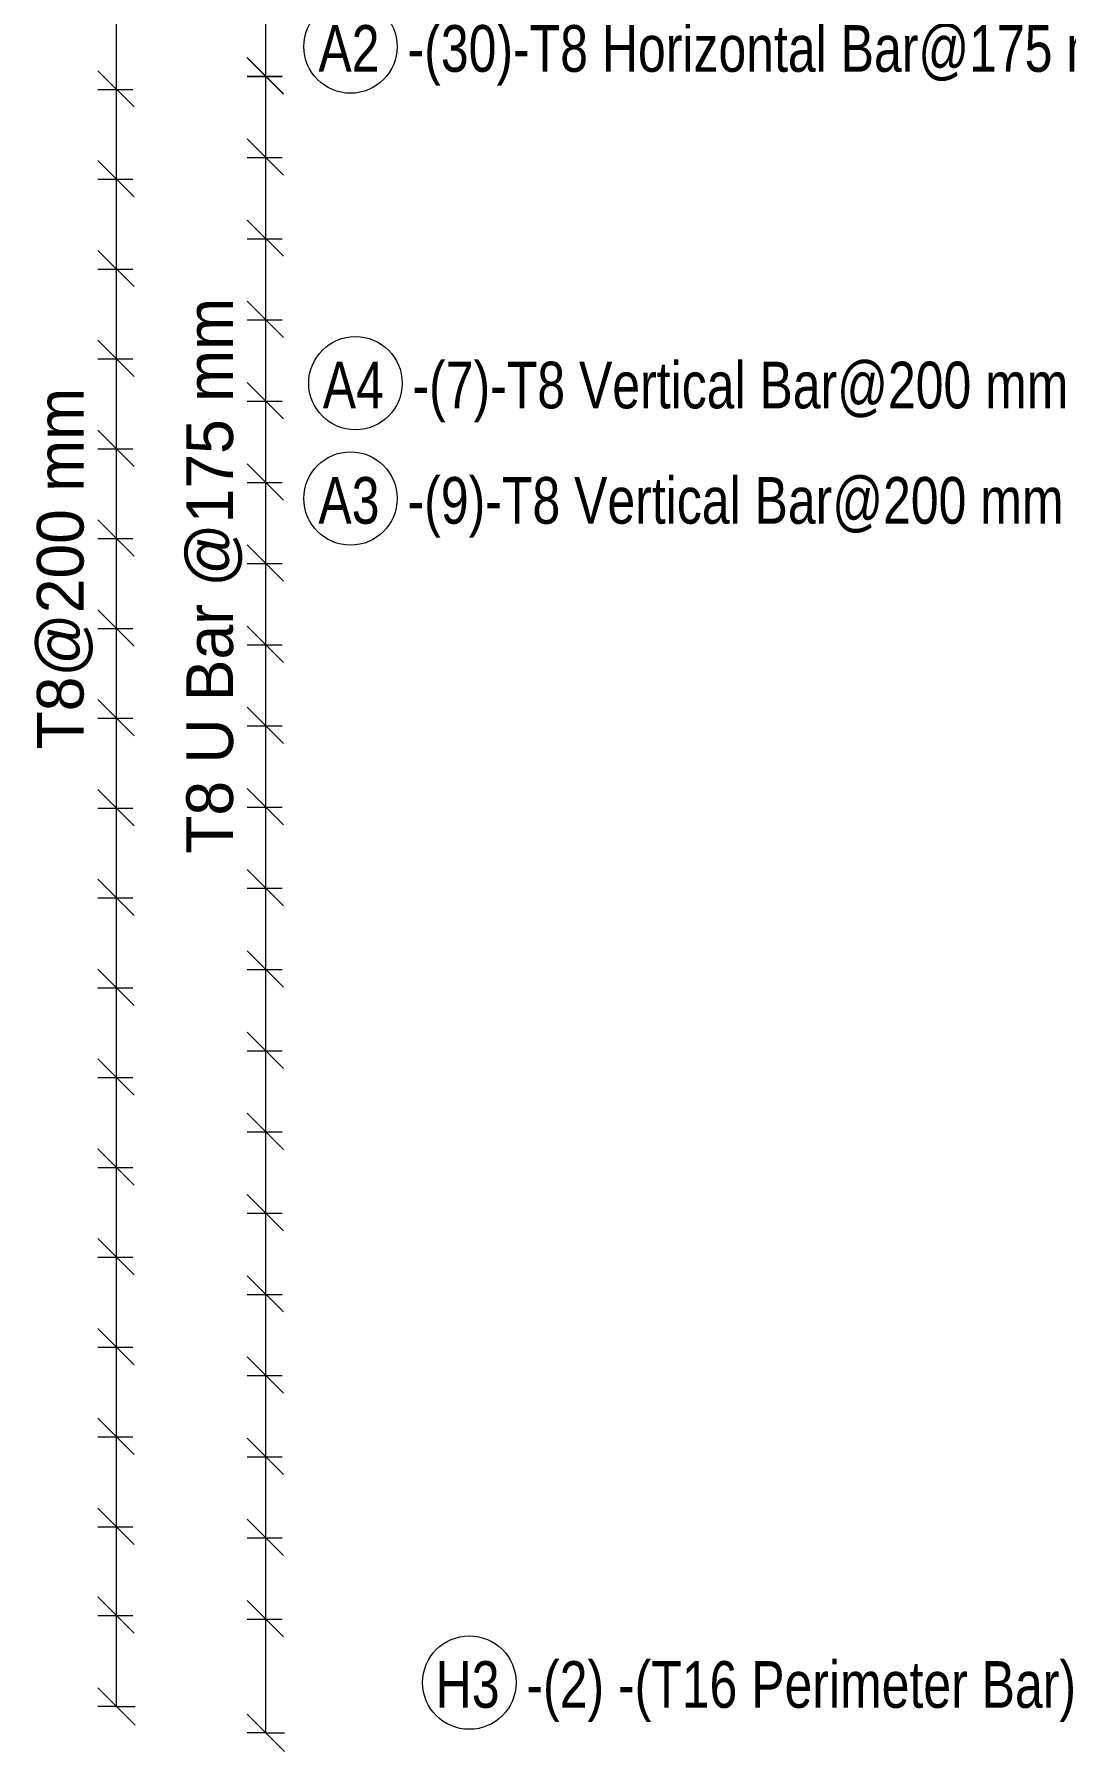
# Model space of a CAD drawing. Header units: millimetres. Extents: x -12508 to 11584, y -2169 to 13538.
# Drawn here: x -12508 to -10300, y -1392 to 2288 of the extents above; entities that cross this region are included whole.
import ezdxf

# ---------------------------------------------------------------- set-up
doc = ezdxf.new("R2010")
doc.units = ezdxf.units.MM
for name, color, linetype, lineweight in [('A-ANNO-DIMS', 211, 'Continuous', 9), ('A-ANNO-DIMS-40', 211, 'Continuous', 9), ('A-DETL-MBND', 5, 'Continuous', 18), ('S-RBAR-IDEN', 171, 'Continuous', 9)]:
    doc.layers.add(name, color=color, linetype=linetype, lineweight=lineweight)
doc.styles.add('Nirmala UI Semilight', font='NirmalaS.ttf', dxfattribs={"width": 0.8, "height": 100})
doc.styles.add('Nirmala UI Semilight_1', font='NirmalaS.ttf', dxfattribs={"height": 100})
doc.dimstyles.new('Arrow_Filled_-_2_5_NI_UI', dxfattribs={"dimscale": 304.8, "dimtxt": 104.736395, "dimasz": 0.262467, "dimexe": 0.131234, "dimexo": 0.0625, "dimgap": 0.131234, "dimtad": 1, "dimdec": 4, "dimzin": 0, "dimdsep": 46, "dimtxsty": 'Nirmala UI Semilight_1', "dimblk1": 'OBLIQUE', "dimblk2": 'OBLIQUE', "dimsah": 1, "dimcen": 0.09, "dimazin": 0, "dimtfac": 1, "dimtdec": 4, "dimtix": 1, "dimtmove": 0, "dimatfit": 3, "dimfxl": 0.131234, "dimfxlon": 1, "dimtvp": 1, "dimtolj": 1, "dimtzin": 0, "dimarcsym": 2})

# ---------------------------------------------------------------- blocks, each defined once
blk = doc.blocks.new('M_Rebar Tag_rfa Dimension - ARROW-793927-Elevation Front 1')
at = {"layer": 'S-RBAR-IDEN'}
blk.add_circle((-11584.1, 4043.1), 100, dxfattribs=at)
blk = doc.blocks.new('M_Rebar Tag_rfa MARK - ARROW-794226-Elevation Front 1')
at = {"layer": 'S-RBAR-IDEN'}
blk.add_circle((-7744.2, 3994.2), 100, dxfattribs=at)
blk = doc.blocks.new('DIMBLOCK43-Elevation Front 1')
at = {"layer": 'A-ANNO-DIMS-40'}
for p, q in [((-12012.7, 3598.5), (-12052.7, 3638.5)), ((-12012.7, 3598.5), (-12052.7, 3598.5)), ((-12012.6, -1352.1), (-12012.7, 3598.5)), ((-12012.7, 3598.5), (-11972.7, 3558.5)), ((-12012.7, 3598.5), (-11972.7, 3598.5)), ((-12012.6, -1352.1), (-12052.6, -1312.1)), ((-12012.6, -1352.1), (-12052.6, -1352.1)), ((-12012.6, -1352.1), (-11972.6, -1392.1)), ((-12012.6, -1352.1), (-11972.6, -1352.1))]:
    blk.add_line(p, q, dxfattribs=at)
at = {"layer": 'A-ANNO-DIMS-40', "color": 0, "insert": (-12183.1, 531.9), "char_height": 100, "width": 1419.083, "attachment_point": 1, "rotation": 90, "line_spacing_factor": 1.142579, "style": 'Nirmala UI Semilight_1'}
blk.add_mtext('T8 U Bar @175 mm', dxfattribs=at)
blk = doc.blocks.new('_Oblique')
at = {"color": 0, "linetype": 'ByBlock', "lineweight": -2}
blk.add_line((-0.5, -0.5), (0.5, 0.5), dxfattribs=at)
blk = doc.blocks.new('DIMBLOCK44-Elevation Front 1')
at = {"layer": 'A-ANNO-DIMS-40'}
for p, q in [((-12332.7, 3599.8), (-12372.7, 3639.8)), ((-12332.7, 3599.8), (-12372.7, 3599.8)), ((-12332.6, -1295.2), (-12332.7, 3599.8)), ((-12332.7, 3599.8), (-12292.7, 3559.8)), ((-12332.7, 3599.8), (-12292.7, 3599.8)), ((-12332.6, -1295.2), (-12372.6, -1255.2)), ((-12332.6, -1295.2), (-12372.6, -1295.2)), ((-12332.6, -1295.2), (-12292.6, -1335.2)), ((-12332.6, -1295.2), (-12292.6, -1295.2))]:
    blk.add_line(p, q, dxfattribs=at)
at = {"layer": 'A-ANNO-DIMS-40', "color": 0, "insert": (-12503.1, 755.3), "char_height": 100, "width": 952.911, "attachment_point": 1, "rotation": 90, "line_spacing_factor": 1.142579, "style": 'Nirmala UI Semilight_1'}
blk.add_mtext('T8@200 mm', dxfattribs=at)

msp = doc.modelspace()

# ---------------------------------------------------------------- linework, layer by layer
at = {"layer": 'A-DETL-MBND'}
for p, q in [((-12372.78251, 2209.74547), (-12295.00076, 2131.96373)), ((-12052.7828, 2237.78052), (-11975.00106, 2159.99877)), ((-12052.75917, 2237.49877), (-11974.97742, 2159.71702)), ((-12052.7828, 2197.78052), (-11977.7828, 2197.78052)), ((-12052.75917, 2197.49877), (-11977.75917, 2197.49877)), ((-12372.78251, 2169.74547), (-12297.78251, 2169.74547)), ((-12052.75917, 2063.51807), (-11974.97742, 1985.73632)), ((-12372.7805, 2017.24547), (-12294.99875, 1939.46373)), ((-12052.75917, 2023.51807), (-11977.75917, 2023.51807)), ((-12372.7805, 1977.24547), (-12297.7805, 1977.24547)), ((-12052.77917, 1889.78844), (-11974.99742, 1812.00669)), ((-12052.77917, 1849.78844), (-11977.77917, 1849.78844)), ((-12372.77849, 1824.74547), (-12294.99674, 1746.96373)), ((-12372.77849, 1784.74547), (-12297.77849, 1784.74547)), ((-12052.75917, 1715.55761), (-11974.97742, 1637.77587)), ((-12052.75917, 1675.55761), (-11977.75917, 1675.55761)), ((-12372.77648, 1632.24547), (-12294.99473, 1554.46373)), ((-12372.77648, 1592.24547), (-12297.77648, 1592.24547)), ((-12052.77553, 1541.79636), (-11974.99379, 1464.01462)), ((-12052.77553, 1501.79636), (-11977.77553, 1501.79636)), ((-12372.77447, 1439.74547), (-12294.99272, 1361.96373)), ((-12372.77447, 1399.74547), (-12297.77447, 1399.74547)), ((-12052.75917, 1367.59684), (-11974.97742, 1289.8151)), ((-12052.75917, 1327.59684), (-11977.75917, 1327.59684)), ((-12372.77245, 1247.24547), (-12294.99071, 1169.46373)), ((-12372.77245, 1207.24547), (-12297.77245, 1207.24547)), ((-12052.7719, 1193.80429), (-11974.99015, 1116.02254)), ((-12052.7719, 1153.80429), (-11977.7719, 1153.80429)), ((-12372.77044, 1054.74547), (-12294.9887, 976.96373)), ((-12372.77044, 1014.74547), (-12297.77044, 1014.74547)), ((-12052.75917, 1019.63576), (-11974.97742, 941.85401)), ((-12052.75917, 979.63576), (-11977.75917, 979.63576)), ((-12372.76843, 862.24547), (-12294.98669, 784.46373)), ((-12372.76843, 822.24547), (-12297.76843, 822.24547)), ((-12052.76826, 845.81221), (-11974.98651, 768.03047)), ((-12052.76826, 805.81221), (-11977.76826, 805.81221)), ((-12372.76642, 669.74547), (-12294.98467, 591.96373)), ((-12052.75917, 671.6753), (-11974.97742, 593.89356)), ((-12372.76642, 629.74547), (-12297.76642, 629.74547)), ((-12052.75917, 631.6753), (-11977.75917, 631.6753)), ((-12052.76462, 497.82014), (-11974.98288, 420.03839)), ((-12372.76441, 477.24547), (-12294.98266, 399.46373)), ((-12052.76462, 457.82014), (-11977.76462, 457.82014)), ((-12372.76441, 437.24547), (-12297.76441, 437.24547)), ((-12052.75917, 323.71453), (-11974.97742, 245.93279)), ((-12372.7624, 284.74547), (-12294.98065, 206.96373)), ((-12052.75917, 283.71453), (-11977.75917, 283.71453)), ((-12372.7624, 244.74547), (-12297.7624, 244.74547)), ((-12052.76099, 149.82806), (-11974.97924, 72.04632)), ((-12372.76039, 92.24547), (-12294.97864, 14.46373)), ((-12052.76099, 109.82806), (-11977.76099, 109.82806)), ((-12372.76039, 52.24547), (-12297.76039, 52.24547)), ((-12052.75553, -24.24624), (-11974.97379, -102.02798)), ((-12052.75553, -64.24624), (-11977.75553, -64.24624)), ((-12372.75837, -100.25453), (-12294.97663, -178.03627)), ((-12372.75837, -140.25453), (-12297.75837, -140.25453)), ((-12052.75735, -198.16401), (-11974.97561, -275.94576)), ((-12052.75735, -238.16401), (-11977.75735, -238.16401)), ((-12372.75636, -292.75453), (-12294.97462, -370.53627)), ((-12372.75636, -332.75453), (-12297.75636, -332.75453)), ((-12052.75259, -372.20732), (-11974.97085, -449.98907)), ((-12052.75259, -412.20732), (-11977.75259, -412.20732)), ((-12372.75435, -485.25453), (-12294.97261, -563.03627)), ((-12372.75435, -525.25453), (-12297.75435, -525.25453)), ((-12052.74644, -546.15609), (-11974.9647, -623.93783)), ((-12052.74644, -586.15609), (-11977.74644, -586.15609)), ((-12372.75234, -677.75453), (-12294.97059, -755.53627)), ((-12372.75234, -717.75453), (-12297.75234, -717.75453)), ((-12052.74896, -720.16809), (-11974.96721, -797.94984)), ((-12052.74896, -760.16809), (-11977.74896, -760.16809)), ((-12372.75033, -870.25453), (-12294.96858, -948.03627)), ((-12372.75033, -910.25453), (-12297.75033, -910.25453)), ((-12052.74644, -894.14816), (-11974.9647, -971.92991)), ((-12052.74644, -934.14816), (-11977.74644, -934.14816)), ((-12372.74631, -1060.25453), (-12294.96456, -1138.03627)), ((-12372.74631, -1100.25453), (-12297.74631, -1100.25453)), ((-12052.74644, -1068.12886), (-11974.9647, -1145.91061)), ((-12052.74644, -1108.12886), (-11977.74644, -1108.12886))]:
    msp.add_line(p, q, dxfattribs=at)

# ---------------------------------------------------------------- block references
at = {"layer": 'S-RBAR-IDEN'}
for name, p in [('M_Rebar Tag_rfa Dimension - ARROW-793927-Elevation Front 1', (-247.37813, -1781.73428)), ('M_Rebar Tag_rfa Dimension - ARROW-793927-Elevation Front 1', (-236.91508, -2502.95559)), ('M_Rebar Tag_rfa Dimension - ARROW-793927-Elevation Front 1', (-247.37813, -2750.08397)), ('M_Rebar Tag_rfa MARK - ARROW-794226-Elevation Front 1', (-3832.90127, -5238.39816))]:
    msp.add_blockref(name, p, dxfattribs=at)

# ---------------------------------------------------------------- texts
at = {"layer": 'S-RBAR-IDEN', "char_height": 100, "attachment_point": 1, "style": 'Nirmala UI Semilight'}
for s, insert, width in [('A2', (-11900.27639, 2307.40538), 159.0548), ('-(30)-T8 Horizontal Bar@175 mm', (-11709.29587, 2307.40538), 1934.3116), ('A4', (-11890.93333, 1586.18407), 161.6202), ('-(7)-T8 Vertical Bar@200 mm', (-11698.83282, 1586.18407), 1711.1218), ('A3', (-11900.27639, 1339.05569), 159.0548), ('-(9)-T8 Vertical Bar@200 mm', (-11709.29587, 1339.05569), 1713.6872), ('H3', (-11649.04455, -1198.14591), 166.751), ('-(2) -(T16 Perimeter Bar)', (-11454.86404, -1198.14591), 1398.143)]:
    msp.add_mtext(s, dxfattribs=dict(at, insert=insert, width=width))

# ---------------------------------------------------------------- dimensions: what is measured, and where the dimension line sits
at = {"layer": 'A-ANNO-DIMS'}
for base, p1, p2, text, override, picture, middle in [((-12332.69906, 3599.80312), (-12292.64791, -1295.19646), (-12292.69906, 3599.80354), 'T8@200 mm', {"dimpost": '<>', "dimfxl": 4895}, 'DIMBLOCK44-Elevation Front 1', (-12235.28157, 1152.30414)), ((-12012.69895, 3598.48102), (-11972.64722, -1352.08029), (-11972.69895, 3598.48144), 'T8 U Bar @175 mm', {"dimpost": '<>', "dimfxl": 4950.561725}, 'DIMBLOCK43-Elevation Front 1', (-11915.00223, 1123.20118))]:
    dim = msp.add_linear_dim(base=base, p1=p1, p2=p2, angle=270.00059865, text=text, dimstyle='Arrow_Filled_-_2_5_NI_UI', override=override, dxfattribs=at)
    dim.commit()
    dim.dimension.update_dxf_attribs({"geometry": picture, "text_midpoint": middle})

doc.saveas('drawing.dxf')
